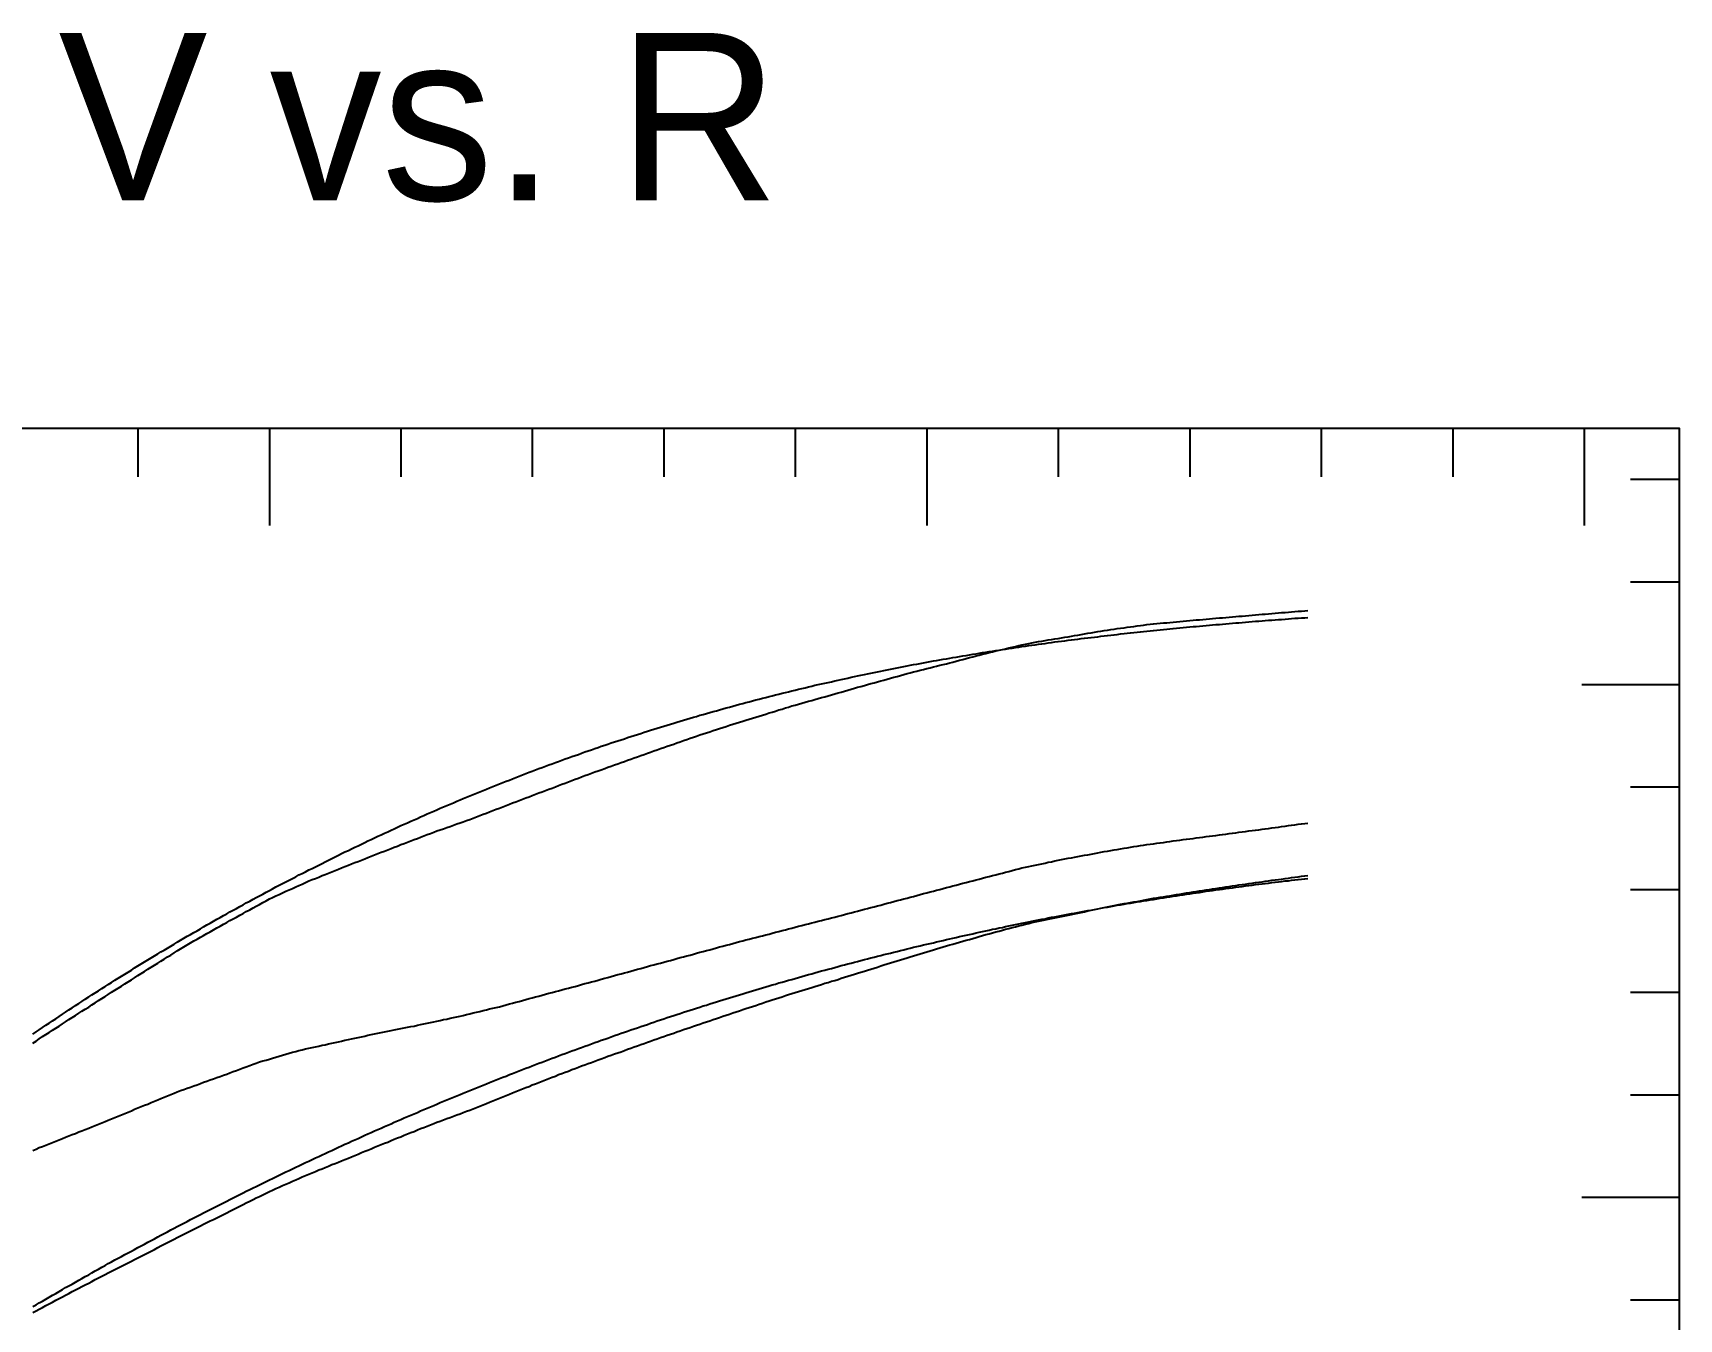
# Model space of a CAD drawing. Extents: x -35 to 179, y -35 to 144.
# Drawn here: x 70.9 to 179.2, y 59.5 to 144.1 of the extents above; entities that cross this region are included whole.
import ezdxf

# ---------------------------------------------------------------- set-up
doc = ezdxf.new("R2010")
doc.units = 0

msp = doc.modelspace()

# ---------------------------------------------------------------- linework, layer by layer
at = {"color": 0}
for p, q in [((77.83, 118.08), (77.83, 114.88)), ((86.48, 118.08), (86.48, 111.68)), ((95.12, 118.08), (95.12, 114.88)), ((103.77, 118.08), (103.77, 114.88)), ((112.42, 118.08), (112.42, 114.88)), ((121.07, 118.08), (121.07, 114.88)), ((129.71, 118.08), (129.71, 111.68)), ((138.36, 118.08), (138.36, 114.88)), ((147.01, 118.08), (147.01, 114.88)), ((155.66, 118.08), (155.66, 114.88)), ((164.31, 118.08), (164.31, 114.88)), ((172.95, 118.08), (172.95, 111.68)), ((179.2, 114.71), (176, 114.71)), ((179.2, 107.96), (176, 107.96)), ((179.2, 101.21), (172.8, 101.21)), ((179.2, 94.47), (176, 94.47)), ((179.2, 87.72), (176, 87.72)), ((179.2, 80.97), (176, 80.97)), ((179.2, 74.22), (176, 74.22)), ((179.2, 67.48), (172.8, 67.48)), ((179.2, 60.73), (176, 60.73))]:
    msp.add_line(p, q, dxfattribs=at)
msp.add_lwpolyline([(0, 0), (0, 118.08), (179.2, 118.08), (179.2, 0)], close=True, dxfattribs=at)
at = {"color": 4}
for points in [[(70.91, 77.63), (71.13, 77.77), (71.34, 77.91), (71.56, 78.06), (71.78, 78.2), (71.99, 78.34), (72.21, 78.48), (72.42, 78.62), (72.64, 78.76), (72.86, 78.9), (73.07, 79.04), (73.29, 79.18), (73.5, 79.31), (73.72, 79.46), (73.94, 79.6), (74.15, 79.74), (74.37, 79.87), (74.59, 80.01), (74.8, 80.16), (75.02, 80.29), (75.23, 80.43), (75.45, 80.57), (75.67, 80.7), (75.88, 80.84), (76.1, 80.98), (76.32, 81.12), (76.53, 81.25), (76.75, 81.39), (76.96, 81.53), (77.18, 81.67), (77.4, 81.8), (77.61, 81.94), (77.83, 82.08), (78.05, 82.21), (78.26, 82.35), (78.48, 82.49), (78.69, 82.62), (78.91, 82.76), (79.13, 82.89), (79.34, 83.03), (79.56, 83.16), (79.77, 83.3), (79.99, 83.43), (80.21, 83.57), (80.42, 83.7), (80.64, 83.83), (80.86, 83.97), (81.07, 84.1), (81.29, 84.23), (81.5, 84.36), (81.72, 84.48), (81.94, 84.6), (82.15, 84.72), (82.37, 84.85), (82.59, 84.96), (82.8, 85.09), (83.02, 85.21), (83.23, 85.33), (83.45, 85.45), (83.67, 85.57), (83.88, 85.69), (84.1, 85.81), (84.31, 85.93), (84.53, 86.05), (84.75, 86.17), (84.96, 86.29), (85.18, 86.41), (85.4, 86.53), (85.61, 86.64), (85.83, 86.76), (86.04, 86.88), (86.26, 87), (86.48, 87.12), (86.69, 87.22), (86.91, 87.32), (87.13, 87.42), (87.34, 87.52), (87.56, 87.62), (87.77, 87.71), (87.99, 87.81), (88.21, 87.91), (88.42, 88.01), (88.64, 88.1), (88.85, 88.2), (89.07, 88.3), (89.29, 88.39), (89.5, 88.47), (89.72, 88.56), (89.94, 88.65), (90.15, 88.73), (90.37, 88.82), (90.58, 88.91), (90.8, 89), (91.02, 89.08), (91.23, 89.17), (91.45, 89.25), (91.67, 89.33), (91.88, 89.42), (92.1, 89.51), (92.31, 89.59), (92.53, 89.68), (92.75, 89.76), (92.96, 89.85), (93.18, 89.93), (93.39, 90.02), (93.61, 90.1), (93.83, 90.19), (94.04, 90.27), (94.26, 90.35), (94.48, 90.44), (94.69, 90.52), (94.91, 90.6), (95.12, 90.69), (95.34, 90.77), (95.56, 90.85), (95.77, 90.94), (95.99, 91.02), (96.21, 91.1), (96.42, 91.18), (96.64, 91.27), (96.85, 91.35), (97.07, 91.43), (97.29, 91.51), (97.5, 91.59), (97.72, 91.66), (97.93, 91.74), (98.15, 91.82), (98.37, 91.89), (98.58, 91.97), (98.8, 92.05), (99.02, 92.13), (99.23, 92.2), (99.45, 92.28), (99.66, 92.35), (99.88, 92.43), (100.1, 92.52), (100.31, 92.6), (100.53, 92.69), (100.75, 92.77), (100.96, 92.85), (101.18, 92.94), (101.39, 93.02), (101.61, 93.1), (101.83, 93.18), (102.04, 93.27), (102.26, 93.35), (102.47, 93.43), (102.69, 93.51), (102.91, 93.6), (103.12, 93.68), (103.34, 93.76), (103.56, 93.84), (103.77, 93.92), (103.99, 94.01), (104.2, 94.09), (104.42, 94.17), (104.64, 94.25), (104.85, 94.33), (105.07, 94.41), (105.29, 94.49), (105.5, 94.58), (105.72, 94.66), (105.93, 94.74), (106.15, 94.82), (106.37, 94.91), (106.58, 94.99), (106.8, 95.07), (107.01, 95.15), (107.23, 95.23), (107.45, 95.31), (107.66, 95.39), (107.88, 95.47), (108.1, 95.55), (108.31, 95.62), (108.53, 95.7), (108.74, 95.78), (108.96, 95.86), (109.18, 95.93), (109.39, 96.01), (109.61, 96.09), (109.83, 96.16), (110.04, 96.24), (110.26, 96.31), (110.47, 96.39), (110.69, 96.47), (110.91, 96.55), (111.12, 96.63), (111.34, 96.7), (111.55, 96.78), (111.77, 96.86), (111.99, 96.93), (112.2, 97.01), (112.42, 97.09), (112.64, 97.16), (112.85, 97.24), (113.07, 97.31), (113.28, 97.39), (113.5, 97.46), (113.72, 97.54), (113.93, 97.61), (114.15, 97.69), (114.37, 97.76), (114.58, 97.83), (114.8, 97.91), (115.01, 97.98), (115.23, 98.05), (115.45, 98.12), (115.66, 98.2), (115.88, 98.26), (116.09, 98.33), (116.31, 98.4), (116.53, 98.47), (116.74, 98.54), (116.96, 98.61), (117.18, 98.68), (117.39, 98.74), (117.61, 98.81), (117.82, 98.88), (118.04, 98.95), (118.26, 99.01), (118.47, 99.08), (118.69, 99.15), (118.91, 99.21), (119.12, 99.28), (119.34, 99.35), (119.55, 99.41), (119.77, 99.48), (119.99, 99.55), (120.2, 99.61), (120.42, 99.68), (120.63, 99.74), (120.85, 99.81), (121.07, 99.87), (121.28, 99.93), (121.5, 99.99), (121.72, 100.06), (121.93, 100.12), (122.15, 100.18), (122.36, 100.24), (122.58, 100.3), (122.8, 100.36), (123.01, 100.42), (123.23, 100.48), (123.45, 100.54), (123.66, 100.61), (123.88, 100.67), (124.09, 100.73), (124.31, 100.79), (124.53, 100.85), (124.74, 100.92), (124.96, 100.98), (125.17, 101.04), (125.39, 101.1), (125.61, 101.16), (125.82, 101.22), (126.04, 101.28), (126.26, 101.34), (126.47, 101.4), (126.69, 101.46), (126.9, 101.52), (127.12, 101.58), (127.34, 101.64), (127.55, 101.7), (127.77, 101.76), (127.99, 101.82), (128.2, 101.88), (128.42, 101.94), (128.63, 102), (128.85, 102.06), (129.07, 102.11), (129.28, 102.16), (129.5, 102.22), (129.71, 102.27), (129.93, 102.33), (130.15, 102.38), (130.36, 102.43), (130.58, 102.49), (130.8, 102.54), (131.01, 102.59), (131.23, 102.65), (131.44, 102.7), (131.66, 102.76), (131.88, 102.82), (132.09, 102.87), (132.31, 102.93), (132.53, 102.99), (132.74, 103.04), (132.96, 103.1), (133.17, 103.16), (133.39, 103.21), (133.61, 103.27), (133.82, 103.33), (134.04, 103.38), (134.25, 103.43), (134.47, 103.48), (134.69, 103.53), (134.9, 103.58), (135.12, 103.63), (135.34, 103.68), (135.55, 103.73), (135.77, 103.78), (135.98, 103.83), (136.2, 103.87), (136.42, 103.92), (136.63, 103.97), (136.85, 104.01), (137.07, 104.05), (137.28, 104.08), (137.5, 104.12), (137.71, 104.16), (137.93, 104.19), (138.15, 104.23), (138.36, 104.26), (138.58, 104.3), (138.79, 104.33), (139.01, 104.37), (139.23, 104.4), (139.44, 104.44), (139.66, 104.48), (139.88, 104.51), (140.09, 104.55), (140.31, 104.59), (140.52, 104.62), (140.74, 104.66), (140.96, 104.7), (141.17, 104.73), (141.39, 104.77), (141.61, 104.8), (141.82, 104.84), (142.04, 104.87), (142.25, 104.9), (142.47, 104.93), (142.69, 104.96), (142.9, 104.99), (143.12, 105.02), (143.33, 105.05), (143.55, 105.08), (143.77, 105.1), (143.98, 105.13), (144.2, 105.16), (144.42, 105.19), (144.63, 105.22), (144.85, 105.23), (145.06, 105.25), (145.28, 105.27), (145.5, 105.29), (145.71, 105.31), (145.93, 105.33), (146.15, 105.35), (146.36, 105.37), (146.58, 105.39), (146.79, 105.41), (147.01, 105.43), (147.23, 105.45), (147.44, 105.47), (147.66, 105.48), (147.87, 105.5), (148.09, 105.52), (148.31, 105.54), (148.52, 105.56), (148.74, 105.58), (148.96, 105.6), (149.17, 105.61), (149.39, 105.63), (149.6, 105.65), (149.82, 105.67), (150.04, 105.69), (150.25, 105.71), (150.47, 105.72), (150.69, 105.74), (150.9, 105.76), (151.12, 105.78), (151.33, 105.8), (151.55, 105.82), (151.77, 105.84), (151.98, 105.86), (152.2, 105.88), (152.41, 105.89), (152.63, 105.91), (152.85, 105.93), (153.06, 105.95), (153.28, 105.97), (153.5, 105.98), (153.71, 106), (153.93, 106.02), (154.14, 106.04), (154.36, 106.05), (154.58, 106.07), (154.79, 106.09)], [(70.91, 59.91), (71.13, 60.02), (71.34, 60.14), (71.56, 60.25), (71.78, 60.37), (71.99, 60.49), (72.21, 60.6), (72.42, 60.72), (72.64, 60.83), (72.86, 60.94), (73.07, 61.06), (73.29, 61.17), (73.5, 61.29), (73.72, 61.4), (73.94, 61.51), (74.15, 61.63), (74.37, 61.74), (74.59, 61.85), (74.8, 61.96), (75.02, 62.08), (75.23, 62.19), (75.45, 62.3), (75.67, 62.41), (75.88, 62.52), (76.1, 62.63), (76.32, 62.75), (76.53, 62.86), (76.75, 62.97), (76.96, 63.08), (77.18, 63.19), (77.4, 63.3), (77.61, 63.41), (77.83, 63.52), (78.05, 63.63), (78.26, 63.74), (78.48, 63.85), (78.69, 63.96), (78.91, 64.07), (79.13, 64.18), (79.34, 64.3), (79.56, 64.41), (79.77, 64.52), (79.99, 64.63), (80.21, 64.74), (80.42, 64.85), (80.64, 64.95), (80.86, 65.06), (81.07, 65.17), (81.29, 65.28), (81.5, 65.39), (81.72, 65.5), (81.94, 65.61), (82.15, 65.72), (82.37, 65.83), (82.59, 65.94), (82.8, 66.04), (83.02, 66.15), (83.23, 66.26), (83.45, 66.37), (83.67, 66.47), (83.88, 66.58), (84.1, 66.69), (84.31, 66.8), (84.53, 66.91), (84.75, 67.02), (84.96, 67.12), (85.18, 67.23), (85.4, 67.34), (85.61, 67.45), (85.83, 67.55), (86.04, 67.66), (86.26, 67.77), (86.48, 67.87), (86.69, 67.97), (86.91, 68.07), (87.13, 68.16), (87.34, 68.26), (87.56, 68.36), (87.77, 68.45), (87.99, 68.55), (88.21, 68.64), (88.42, 68.73), (88.64, 68.83), (88.85, 68.92), (89.07, 69.02), (89.29, 69.11), (89.5, 69.2), (89.72, 69.29), (89.94, 69.37), (90.15, 69.46), (90.37, 69.55), (90.58, 69.64), (90.8, 69.72), (91.02, 69.81), (91.23, 69.9), (91.45, 69.99), (91.67, 70.07), (91.88, 70.16), (92.1, 70.25), (92.31, 70.34), (92.53, 70.43), (92.75, 70.52), (92.96, 70.6), (93.18, 70.69), (93.39, 70.78), (93.61, 70.87), (93.83, 70.96), (94.04, 71.05), (94.26, 71.13), (94.48, 71.22), (94.69, 71.31), (94.91, 71.4), (95.12, 71.48), (95.34, 71.57), (95.56, 71.66), (95.77, 71.75), (95.99, 71.83), (96.21, 71.92), (96.42, 72.01), (96.64, 72.09), (96.85, 72.18), (97.07, 72.27), (97.29, 72.35), (97.5, 72.43), (97.72, 72.51), (97.93, 72.59), (98.15, 72.67), (98.37, 72.75), (98.58, 72.83), (98.8, 72.91), (99.02, 72.99), (99.23, 73.07), (99.45, 73.15), (99.66, 73.23), (99.88, 73.32), (100.1, 73.41), (100.31, 73.49), (100.53, 73.58), (100.75, 73.67), (100.96, 73.76), (101.18, 73.84), (101.39, 73.93), (101.61, 74.02), (101.83, 74.1), (102.04, 74.19), (102.26, 74.27), (102.47, 74.36), (102.69, 74.45), (102.91, 74.53), (103.12, 74.62), (103.34, 74.71), (103.56, 74.79), (103.77, 74.88), (103.99, 74.96), (104.2, 75.05), (104.42, 75.14), (104.64, 75.22), (104.85, 75.3), (105.07, 75.39), (105.29, 75.47), (105.5, 75.56), (105.72, 75.64), (105.93, 75.72), (106.15, 75.8), (106.37, 75.89), (106.58, 75.97), (106.8, 76.05), (107.01, 76.13), (107.23, 76.21), (107.45, 76.29), (107.66, 76.37), (107.88, 76.45), (108.1, 76.53), (108.31, 76.61), (108.53, 76.69), (108.74, 76.77), (108.96, 76.84), (109.18, 76.92), (109.39, 77), (109.61, 77.07), (109.83, 77.15), (110.04, 77.23), (110.26, 77.31), (110.47, 77.38), (110.69, 77.46), (110.91, 77.54), (111.12, 77.61), (111.34, 77.69), (111.55, 77.77), (111.77, 77.84), (111.99, 77.92), (112.2, 78), (112.42, 78.07), (112.64, 78.15), (112.85, 78.22), (113.07, 78.3), (113.28, 78.37), (113.5, 78.45), (113.72, 78.52), (113.93, 78.6), (114.15, 78.67), (114.37, 78.75), (114.58, 78.82), (114.8, 78.89), (115.01, 78.97), (115.23, 79.04), (115.45, 79.11), (115.66, 79.19), (115.88, 79.26), (116.09, 79.33), (116.31, 79.41), (116.53, 79.48), (116.74, 79.55), (116.96, 79.62), (117.18, 79.69), (117.39, 79.76), (117.61, 79.84), (117.82, 79.91), (118.04, 79.98), (118.26, 80.05), (118.47, 80.12), (118.69, 80.19), (118.91, 80.26), (119.12, 80.34), (119.34, 80.41), (119.55, 80.48), (119.77, 80.55), (119.99, 80.62), (120.2, 80.69), (120.42, 80.76), (120.63, 80.83), (120.85, 80.9), (121.07, 80.97), (121.28, 81.03), (121.5, 81.1), (121.72, 81.17), (121.93, 81.23), (122.15, 81.3), (122.36, 81.37), (122.58, 81.43), (122.8, 81.5), (123.01, 81.57), (123.23, 81.63), (123.45, 81.7), (123.66, 81.76), (123.88, 81.83), (124.09, 81.9), (124.31, 81.97), (124.53, 82.04), (124.74, 82.1), (124.96, 82.17), (125.17, 82.24), (125.39, 82.31), (125.61, 82.37), (125.82, 82.44), (126.04, 82.51), (126.26, 82.57), (126.47, 82.64), (126.69, 82.71), (126.9, 82.78), (127.12, 82.84), (127.34, 82.91), (127.55, 82.98), (127.77, 83.05), (127.99, 83.11), (128.2, 83.18), (128.42, 83.25), (128.63, 83.31), (128.85, 83.38), (129.07, 83.44), (129.28, 83.51), (129.5, 83.57), (129.71, 83.64), (129.93, 83.7), (130.15, 83.77), (130.36, 83.83), (130.58, 83.9), (130.8, 83.96), (131.01, 84.03), (131.23, 84.09), (131.44, 84.15), (131.66, 84.22), (131.88, 84.28), (132.09, 84.34), (132.31, 84.4), (132.53, 84.46), (132.74, 84.52), (132.96, 84.59), (133.17, 84.65), (133.39, 84.71), (133.61, 84.77), (133.82, 84.83), (134.04, 84.89), (134.25, 84.95), (134.47, 85), (134.69, 85.06), (134.9, 85.12), (135.12, 85.18), (135.34, 85.23), (135.55, 85.29), (135.77, 85.35), (135.98, 85.4), (136.2, 85.46), (136.42, 85.51), (136.63, 85.57), (136.85, 85.62), (137.07, 85.66), (137.28, 85.71), (137.5, 85.75), (137.71, 85.79), (137.93, 85.84), (138.15, 85.88), (138.36, 85.92), (138.58, 85.97), (138.79, 86.01), (139.01, 86.05), (139.23, 86.1), (139.44, 86.14), (139.66, 86.19), (139.88, 86.23), (140.09, 86.28), (140.31, 86.33), (140.52, 86.37), (140.74, 86.42), (140.96, 86.46), (141.17, 86.51), (141.39, 86.55), (141.61, 86.6), (141.82, 86.64), (142.04, 86.69), (142.25, 86.73), (142.47, 86.77), (142.69, 86.81), (142.9, 86.85), (143.12, 86.89), (143.33, 86.92), (143.55, 86.96), (143.77, 87), (143.98, 87.04), (144.2, 87.08), (144.42, 87.12), (144.63, 87.16), (144.85, 87.19), (145.06, 87.23), (145.28, 87.26), (145.5, 87.3), (145.71, 87.33), (145.93, 87.37), (146.15, 87.4), (146.36, 87.44), (146.58, 87.47), (146.79, 87.51), (147.01, 87.54), (147.23, 87.58), (147.44, 87.61), (147.66, 87.65), (147.87, 87.68), (148.09, 87.71), (148.31, 87.75), (148.52, 87.78), (148.74, 87.81), (148.96, 87.84), (149.17, 87.88), (149.39, 87.91), (149.6, 87.94), (149.82, 87.97), (150.04, 88.01), (150.25, 88.04), (150.47, 88.07), (150.69, 88.1), (150.9, 88.13), (151.12, 88.16), (151.33, 88.19), (151.55, 88.22), (151.77, 88.25), (151.98, 88.28), (152.2, 88.32), (152.41, 88.35), (152.63, 88.37), (152.85, 88.4), (153.06, 88.43), (153.28, 88.46), (153.5, 88.49), (153.71, 88.52), (153.93, 88.55), (154.14, 88.58), (154.36, 88.61), (154.58, 88.64), (154.79, 88.66)]]:
    msp.add_lwpolyline(points, dxfattribs=at)
at = {"color": 3}
for points in [[(70.91, 78.22), (71.13, 78.37), (71.34, 78.51), (71.56, 78.66), (71.78, 78.81), (71.99, 78.95), (72.21, 79.1), (72.42, 79.24), (72.64, 79.39), (72.86, 79.53), (73.07, 79.67), (73.29, 79.82), (73.5, 79.96), (73.72, 80.1), (73.94, 80.25), (74.15, 80.38), (74.37, 80.52), (74.59, 80.67), (74.8, 80.81), (75.02, 80.94), (75.23, 81.08), (75.45, 81.22), (75.67, 81.36), (75.88, 81.5), (76.1, 81.63), (76.32, 81.77), (76.53, 81.9), (76.75, 82.04), (76.96, 82.18), (77.18, 82.31), (77.4, 82.44), (77.61, 82.58), (77.83, 82.72), (78.05, 82.84), (78.26, 82.98), (78.48, 83.11), (78.69, 83.24), (78.91, 83.37), (79.13, 83.5), (79.34, 83.64), (79.56, 83.76), (79.77, 83.89), (79.99, 84.02), (80.21, 84.15), (80.42, 84.27), (80.64, 84.4), (80.86, 84.53), (81.07, 84.66), (81.29, 84.78), (81.5, 84.91), (81.72, 85.03), (81.94, 85.16), (82.15, 85.28), (82.37, 85.41), (82.59, 85.53), (82.8, 85.65), (83.02, 85.78), (83.23, 85.9), (83.45, 86.02), (83.67, 86.14), (83.88, 86.26), (84.1, 86.38), (84.31, 86.5), (84.53, 86.62), (84.75, 86.74), (84.96, 86.86), (85.18, 86.98), (85.4, 87.1), (85.61, 87.21), (85.83, 87.33), (86.04, 87.44), (86.26, 87.56), (86.48, 87.67), (86.69, 87.79), (86.91, 87.91), (87.13, 88.02), (87.34, 88.13), (87.56, 88.25), (87.77, 88.36), (87.99, 88.47), (88.21, 88.58), (88.42, 88.7), (88.64, 88.8), (88.85, 88.91), (89.07, 89.03), (89.29, 89.13), (89.5, 89.24), (89.72, 89.35), (89.94, 89.46), (90.15, 89.57), (90.37, 89.68), (90.58, 89.78), (90.8, 89.89), (91.02, 90), (91.23, 90.1), (91.45, 90.21), (91.67, 90.31), (91.88, 90.42), (92.1, 90.52), (92.31, 90.62), (92.53, 90.73), (92.75, 90.83), (92.96, 90.94), (93.18, 91.03), (93.39, 91.14), (93.61, 91.24), (93.83, 91.34), (94.04, 91.44), (94.26, 91.54), (94.48, 91.64), (94.69, 91.74), (94.91, 91.84), (95.12, 91.94), (95.34, 92.03), (95.56, 92.13), (95.77, 92.23), (95.99, 92.33), (96.21, 92.42), (96.42, 92.52), (96.64, 92.61), (96.85, 92.71), (97.07, 92.8), (97.29, 92.89), (97.5, 92.99), (97.72, 93.08), (97.93, 93.17), (98.15, 93.27), (98.37, 93.36), (98.58, 93.45), (98.8, 93.54), (99.02, 93.63), (99.23, 93.72), (99.45, 93.81), (99.66, 93.9), (99.88, 93.99), (100.1, 94.08), (100.31, 94.17), (100.53, 94.26), (100.75, 94.34), (100.96, 94.43), (101.18, 94.52), (101.39, 94.6), (101.61, 94.69), (101.83, 94.78), (102.04, 94.86), (102.26, 94.94), (102.47, 95.03), (102.69, 95.11), (102.91, 95.2), (103.12, 95.28), (103.34, 95.36), (103.56, 95.45), (103.77, 95.53), (103.99, 95.61), (104.2, 95.69), (104.42, 95.77), (104.64, 95.85), (104.85, 95.93), (105.07, 96.01), (105.29, 96.09), (105.5, 96.17), (105.72, 96.25), (105.93, 96.33), (106.15, 96.4), (106.37, 96.48), (106.58, 96.56), (106.8, 96.63), (107.01, 96.71), (107.23, 96.79), (107.45, 96.86), (107.66, 96.93), (107.88, 97.01), (108.1, 97.09), (108.31, 97.16), (108.53, 97.23), (108.74, 97.3), (108.96, 97.38), (109.18, 97.45), (109.39, 97.52), (109.61, 97.59), (109.83, 97.66), (110.04, 97.73), (110.26, 97.81), (110.47, 97.87), (110.69, 97.94), (110.91, 98.01), (111.12, 98.08), (111.34, 98.15), (111.55, 98.22), (111.77, 98.29), (111.99, 98.35), (112.2, 98.42), (112.42, 98.49), (112.64, 98.56), (112.85, 98.62), (113.07, 98.68), (113.28, 98.75), (113.5, 98.82), (113.72, 98.88), (113.93, 98.94), (114.15, 99.01), (114.37, 99.07), (114.58, 99.13), (114.8, 99.2), (115.01, 99.26), (115.23, 99.32), (115.45, 99.38), (115.66, 99.44), (115.88, 99.5), (116.09, 99.56), (116.31, 99.62), (116.53, 99.68), (116.74, 99.74), (116.96, 99.8), (117.18, 99.86), (117.39, 99.92), (117.61, 99.98), (117.82, 100.04), (118.04, 100.09), (118.26, 100.15), (118.47, 100.21), (118.69, 100.26), (118.91, 100.32), (119.12, 100.37), (119.34, 100.43), (119.55, 100.48), (119.77, 100.54), (119.99, 100.59), (120.2, 100.65), (120.42, 100.7), (120.63, 100.75), (120.85, 100.81), (121.07, 100.86), (121.28, 100.91), (121.5, 100.96), (121.72, 101.01), (121.93, 101.06), (122.15, 101.11), (122.36, 101.17), (122.58, 101.22), (122.8, 101.26), (123.01, 101.31), (123.23, 101.36), (123.45, 101.41), (123.66, 101.46), (123.88, 101.51), (124.09, 101.56), (124.31, 101.6), (124.53, 101.65), (124.74, 101.7), (124.96, 101.74), (125.17, 101.79), (125.39, 101.84), (125.61, 101.88), (125.82, 101.93), (126.04, 101.97), (126.26, 102.02), (126.47, 102.06), (126.69, 102.11), (126.9, 102.15), (127.12, 102.19), (127.34, 102.24), (127.55, 102.28), (127.77, 102.32), (127.99, 102.36), (128.2, 102.4), (128.42, 102.45), (128.63, 102.49), (128.85, 102.53), (129.07, 102.57), (129.28, 102.61), (129.5, 102.65), (129.71, 102.69), (129.93, 102.73), (130.15, 102.77), (130.36, 102.81), (130.58, 102.85), (130.8, 102.88), (131.01, 102.92), (131.23, 102.96), (131.44, 103), (131.66, 103.03), (131.88, 103.07), (132.09, 103.11), (132.31, 103.14), (132.53, 103.18), (132.74, 103.21), (132.96, 103.25), (133.17, 103.28), (133.39, 103.32), (133.61, 103.35), (133.82, 103.39), (134.04, 103.42), (134.25, 103.46), (134.47, 103.49), (134.69, 103.52), (134.9, 103.55), (135.12, 103.59), (135.34, 103.62), (135.55, 103.65), (135.77, 103.68), (135.98, 103.72), (136.2, 103.75), (136.42, 103.78), (136.63, 103.81), (136.85, 103.84), (137.07, 103.87), (137.28, 103.9), (137.5, 103.93), (137.71, 103.96), (137.93, 103.99), (138.15, 104.02), (138.36, 104.05), (138.58, 104.07), (138.79, 104.1), (139.01, 104.13), (139.23, 104.16), (139.44, 104.18), (139.66, 104.21), (139.88, 104.24), (140.09, 104.27), (140.31, 104.29), (140.52, 104.32), (140.74, 104.34), (140.96, 104.37), (141.17, 104.4), (141.39, 104.42), (141.61, 104.45), (141.82, 104.47), (142.04, 104.5), (142.25, 104.52), (142.47, 104.55), (142.69, 104.57), (142.9, 104.59), (143.12, 104.62), (143.33, 104.64), (143.55, 104.66), (143.77, 104.69), (143.98, 104.71), (144.2, 104.73), (144.42, 104.75), (144.63, 104.78), (144.85, 104.8), (145.06, 104.82), (145.28, 104.84), (145.5, 104.86), (145.71, 104.88), (145.93, 104.91), (146.15, 104.93), (146.36, 104.95), (146.58, 104.97), (146.79, 104.99), (147.01, 105.01), (147.23, 105.03), (147.44, 105.05), (147.66, 105.07), (147.87, 105.09), (148.09, 105.11), (148.31, 105.12), (148.52, 105.14), (148.74, 105.16), (148.96, 105.18), (149.17, 105.2), (149.39, 105.22), (149.6, 105.24), (149.82, 105.25), (150.04, 105.27), (150.25, 105.29), (150.47, 105.31), (150.69, 105.33), (150.9, 105.34), (151.12, 105.36), (151.33, 105.38), (151.55, 105.4), (151.77, 105.41), (151.98, 105.43), (152.2, 105.45), (152.41, 105.46), (152.63, 105.48), (152.85, 105.5), (153.06, 105.51), (153.28, 105.53), (153.5, 105.55), (153.71, 105.56), (153.93, 105.58), (154.14, 105.59), (154.36, 105.61), (154.58, 105.62), (154.79, 105.64)], [(70.91, 60.3), (71.13, 60.42), (71.34, 60.55), (71.56, 60.67), (71.78, 60.8), (71.99, 60.92), (72.21, 61.05), (72.42, 61.17), (72.64, 61.3), (72.86, 61.42), (73.07, 61.55), (73.29, 61.67), (73.5, 61.79), (73.72, 61.92), (73.94, 62.04), (74.15, 62.16), (74.37, 62.28), (74.59, 62.4), (74.8, 62.52), (75.02, 62.65), (75.23, 62.77), (75.45, 62.89), (75.67, 63.01), (75.88, 63.13), (76.1, 63.25), (76.32, 63.37), (76.53, 63.48), (76.75, 63.6), (76.96, 63.72), (77.18, 63.84), (77.4, 63.96), (77.61, 64.07), (77.83, 64.19), (78.05, 64.31), (78.26, 64.42), (78.48, 64.54), (78.69, 64.66), (78.91, 64.77), (79.13, 64.89), (79.34, 65), (79.56, 65.12), (79.77, 65.23), (79.99, 65.35), (80.21, 65.46), (80.42, 65.57), (80.64, 65.69), (80.86, 65.8), (81.07, 65.91), (81.29, 66.03), (81.5, 66.14), (81.72, 66.25), (81.94, 66.36), (82.15, 66.47), (82.37, 66.58), (82.59, 66.69), (82.8, 66.8), (83.02, 66.91), (83.23, 67.02), (83.45, 67.13), (83.67, 67.24), (83.88, 67.35), (84.1, 67.46), (84.31, 67.57), (84.53, 67.68), (84.75, 67.78), (84.96, 67.89), (85.18, 68), (85.4, 68.11), (85.61, 68.21), (85.83, 68.32), (86.04, 68.42), (86.26, 68.53), (86.48, 68.64), (86.69, 68.74), (86.91, 68.85), (87.13, 68.95), (87.34, 69.05), (87.56, 69.16), (87.77, 69.26), (87.99, 69.37), (88.21, 69.47), (88.42, 69.57), (88.64, 69.67), (88.85, 69.78), (89.07, 69.88), (89.29, 69.98), (89.5, 70.08), (89.72, 70.18), (89.94, 70.28), (90.15, 70.38), (90.37, 70.48), (90.58, 70.58), (90.8, 70.68), (91.02, 70.78), (91.23, 70.88), (91.45, 70.98), (91.67, 71.08), (91.88, 71.18), (92.1, 71.27), (92.31, 71.37), (92.53, 71.47), (92.75, 71.57), (92.96, 71.66), (93.18, 71.76), (93.39, 71.86), (93.61, 71.95), (93.83, 72.05), (94.04, 72.14), (94.26, 72.24), (94.48, 72.33), (94.69, 72.43), (94.91, 72.52), (95.12, 72.62), (95.34, 72.71), (95.56, 72.8), (95.77, 72.9), (95.99, 72.99), (96.21, 73.08), (96.42, 73.17), (96.64, 73.27), (96.85, 73.36), (97.07, 73.45), (97.29, 73.54), (97.5, 73.63), (97.72, 73.72), (97.93, 73.81), (98.15, 73.9), (98.37, 73.99), (98.58, 74.08), (98.8, 74.17), (99.02, 74.26), (99.23, 74.35), (99.45, 74.44), (99.66, 74.52), (99.88, 74.61), (100.1, 74.7), (100.31, 74.79), (100.53, 74.87), (100.75, 74.96), (100.96, 75.05), (101.18, 75.13), (101.39, 75.22), (101.61, 75.3), (101.83, 75.39), (102.04, 75.47), (102.26, 75.56), (102.47, 75.64), (102.69, 75.73), (102.91, 75.81), (103.12, 75.9), (103.34, 75.98), (103.56, 76.06), (103.77, 76.15), (103.99, 76.23), (104.2, 76.31), (104.42, 76.39), (104.64, 76.47), (104.85, 76.56), (105.07, 76.64), (105.29, 76.72), (105.5, 76.8), (105.72, 76.88), (105.93, 76.96), (106.15, 77.04), (106.37, 77.12), (106.58, 77.2), (106.8, 77.28), (107.01, 77.35), (107.23, 77.43), (107.45, 77.51), (107.66, 77.59), (107.88, 77.67), (108.1, 77.74), (108.31, 77.82), (108.53, 77.9), (108.74, 77.97), (108.96, 78.05), (109.18, 78.13), (109.39, 78.2), (109.61, 78.28), (109.83, 78.35), (110.04, 78.43), (110.26, 78.5), (110.47, 78.58), (110.69, 78.65), (110.91, 78.72), (111.12, 78.8), (111.34, 78.87), (111.55, 78.94), (111.77, 79.02), (111.99, 79.09), (112.2, 79.16), (112.42, 79.23), (112.64, 79.31), (112.85, 79.38), (113.07, 79.45), (113.28, 79.52), (113.5, 79.59), (113.72, 79.66), (113.93, 79.73), (114.15, 79.8), (114.37, 79.87), (114.58, 79.94), (114.8, 80.01), (115.01, 80.08), (115.23, 80.14), (115.45, 80.21), (115.66, 80.28), (115.88, 80.35), (116.09, 80.42), (116.31, 80.48), (116.53, 80.55), (116.74, 80.62), (116.96, 80.68), (117.18, 80.75), (117.39, 80.82), (117.61, 80.88), (117.82, 80.95), (118.04, 81.01), (118.26, 81.08), (118.47, 81.14), (118.69, 81.2), (118.91, 81.27), (119.12, 81.33), (119.34, 81.4), (119.55, 81.46), (119.77, 81.52), (119.99, 81.59), (120.2, 81.65), (120.42, 81.71), (120.63, 81.77), (120.85, 81.83), (121.07, 81.89), (121.28, 81.96), (121.5, 82.02), (121.72, 82.08), (121.93, 82.14), (122.15, 82.2), (122.36, 82.26), (122.58, 82.32), (122.8, 82.38), (123.01, 82.44), (123.23, 82.49), (123.45, 82.55), (123.66, 82.61), (123.88, 82.67), (124.09, 82.73), (124.31, 82.79), (124.53, 82.84), (124.74, 82.9), (124.96, 82.96), (125.17, 83.01), (125.39, 83.07), (125.61, 83.13), (125.82, 83.18), (126.04, 83.24), (126.26, 83.29), (126.47, 83.35), (126.69, 83.4), (126.9, 83.46), (127.12, 83.51), (127.34, 83.56), (127.55, 83.62), (127.77, 83.67), (127.99, 83.72), (128.2, 83.78), (128.42, 83.83), (128.63, 83.88), (128.85, 83.94), (129.07, 83.99), (129.28, 84.04), (129.5, 84.09), (129.71, 84.14), (129.93, 84.19), (130.15, 84.24), (130.36, 84.29), (130.58, 84.34), (130.8, 84.39), (131.01, 84.44), (131.23, 84.49), (131.44, 84.54), (131.66, 84.59), (131.88, 84.64), (132.09, 84.69), (132.31, 84.74), (132.53, 84.79), (132.74, 84.83), (132.96, 84.88), (133.17, 84.93), (133.39, 84.98), (133.61, 85.02), (133.82, 85.07), (134.04, 85.12), (134.25, 85.16), (134.47, 85.21), (134.69, 85.25), (134.9, 85.3), (135.12, 85.34), (135.34, 85.39), (135.55, 85.43), (135.77, 85.48), (135.98, 85.52), (136.2, 85.56), (136.42, 85.61), (136.63, 85.65), (136.85, 85.7), (137.07, 85.74), (137.28, 85.78), (137.5, 85.82), (137.71, 85.87), (137.93, 85.91), (138.15, 85.95), (138.36, 85.99), (138.58, 86.03), (138.79, 86.07), (139.01, 86.11), (139.23, 86.15), (139.44, 86.19), (139.66, 86.23), (139.88, 86.27), (140.09, 86.31), (140.31, 86.35), (140.52, 86.39), (140.74, 86.43), (140.96, 86.47), (141.17, 86.51), (141.39, 86.55), (141.61, 86.58), (141.82, 86.62), (142.04, 86.66), (142.25, 86.7), (142.47, 86.73), (142.69, 86.77), (142.9, 86.81), (143.12, 86.84), (143.33, 86.88), (143.55, 86.92), (143.77, 86.95), (143.98, 86.99), (144.2, 87.02), (144.42, 87.06), (144.63, 87.09), (144.85, 87.13), (145.06, 87.16), (145.28, 87.19), (145.5, 87.23), (145.71, 87.26), (145.93, 87.3), (146.15, 87.33), (146.36, 87.36), (146.58, 87.39), (146.79, 87.43), (147.01, 87.46), (147.23, 87.49), (147.44, 87.52), (147.66, 87.55), (147.87, 87.59), (148.09, 87.62), (148.31, 87.65), (148.52, 87.68), (148.74, 87.71), (148.96, 87.74), (149.17, 87.77), (149.39, 87.8), (149.6, 87.83), (149.82, 87.86), (150.04, 87.89), (150.25, 87.91), (150.47, 87.94), (150.69, 87.97), (150.9, 88), (151.12, 88.03), (151.33, 88.06), (151.55, 88.08), (151.77, 88.11), (151.98, 88.14), (152.2, 88.16), (152.41, 88.19), (152.63, 88.22), (152.85, 88.24), (153.06, 88.27), (153.28, 88.3), (153.5, 88.32), (153.71, 88.35), (153.93, 88.37), (154.14, 88.4), (154.36, 88.42), (154.58, 88.45), (154.79, 88.47)]]:
    msp.add_lwpolyline(points, dxfattribs=at)
at = {"color": 6}
msp.add_lwpolyline([(70.91, 70.58), (71.13, 70.67), (71.34, 70.76), (71.56, 70.84), (71.78, 70.93), (71.99, 71.02), (72.21, 71.1), (72.42, 71.19), (72.64, 71.28), (72.86, 71.36), (73.07, 71.45), (73.29, 71.53), (73.5, 71.62), (73.72, 71.7), (73.94, 71.79), (74.15, 71.87), (74.37, 71.96), (74.59, 72.04), (74.8, 72.13), (75.02, 72.21), (75.23, 72.3), (75.45, 72.39), (75.67, 72.47), (75.88, 72.56), (76.1, 72.65), (76.32, 72.74), (76.53, 72.83), (76.75, 72.92), (76.96, 73.01), (77.18, 73.1), (77.4, 73.19), (77.61, 73.28), (77.83, 73.37), (78.05, 73.46), (78.26, 73.55), (78.48, 73.63), (78.69, 73.72), (78.91, 73.81), (79.13, 73.9), (79.34, 73.99), (79.56, 74.08), (79.77, 74.16), (79.99, 74.25), (80.21, 74.34), (80.42, 74.43), (80.64, 74.51), (80.86, 74.59), (81.07, 74.67), (81.29, 74.74), (81.5, 74.82), (81.72, 74.9), (81.94, 74.98), (82.15, 75.06), (82.37, 75.13), (82.59, 75.21), (82.8, 75.29), (83.02, 75.37), (83.23, 75.44), (83.45, 75.52), (83.67, 75.6), (83.88, 75.68), (84.1, 75.76), (84.31, 75.84), (84.53, 75.92), (84.75, 76), (84.96, 76.08), (85.18, 76.16), (85.4, 76.24), (85.61, 76.32), (85.83, 76.4), (86.04, 76.46), (86.26, 76.52), (86.48, 76.59), (86.69, 76.65), (86.91, 76.71), (87.13, 76.78), (87.34, 76.84), (87.56, 76.9), (87.77, 76.97), (87.99, 77.03), (88.21, 77.09), (88.42, 77.16), (88.64, 77.2), (88.85, 77.25), (89.07, 77.3), (89.29, 77.34), (89.5, 77.39), (89.72, 77.44), (89.94, 77.49), (90.15, 77.53), (90.37, 77.58), (90.58, 77.63), (90.8, 77.68), (91.02, 77.72), (91.23, 77.77), (91.45, 77.82), (91.67, 77.87), (91.88, 77.91), (92.1, 77.96), (92.31, 78.01), (92.53, 78.05), (92.75, 78.1), (92.96, 78.15), (93.18, 78.2), (93.39, 78.24), (93.61, 78.29), (93.83, 78.34), (94.04, 78.38), (94.26, 78.42), (94.48, 78.46), (94.69, 78.51), (94.91, 78.55), (95.12, 78.59), (95.34, 78.64), (95.56, 78.68), (95.77, 78.72), (95.99, 78.76), (96.21, 78.81), (96.42, 78.85), (96.64, 78.9), (96.85, 78.95), (97.07, 78.99), (97.29, 79.04), (97.5, 79.08), (97.72, 79.13), (97.93, 79.18), (98.15, 79.22), (98.37, 79.27), (98.58, 79.32), (98.8, 79.36), (99.02, 79.41), (99.23, 79.46), (99.45, 79.52), (99.66, 79.57), (99.88, 79.62), (100.1, 79.67), (100.31, 79.72), (100.53, 79.77), (100.75, 79.83), (100.96, 79.88), (101.18, 79.93), (101.39, 79.98), (101.61, 80.03), (101.83, 80.09), (102.04, 80.15), (102.26, 80.21), (102.47, 80.27), (102.69, 80.32), (102.91, 80.38), (103.12, 80.44), (103.34, 80.5), (103.56, 80.56), (103.77, 80.61), (103.99, 80.67), (104.2, 80.73), (104.42, 80.79), (104.64, 80.85), (104.85, 80.91), (105.07, 80.96), (105.29, 81.02), (105.5, 81.08), (105.72, 81.14), (105.93, 81.2), (106.15, 81.25), (106.37, 81.31), (106.58, 81.37), (106.8, 81.43), (107.01, 81.49), (107.23, 81.55), (107.45, 81.6), (107.66, 81.66), (107.88, 81.72), (108.1, 81.78), (108.31, 81.84), (108.53, 81.9), (108.74, 81.96), (108.96, 82.02), (109.18, 82.08), (109.39, 82.14), (109.61, 82.19), (109.83, 82.25), (110.04, 82.31), (110.26, 82.37), (110.47, 82.43), (110.69, 82.49), (110.91, 82.55), (111.12, 82.61), (111.34, 82.67), (111.55, 82.73), (111.77, 82.78), (111.99, 82.84), (112.2, 82.9), (112.42, 82.96), (112.64, 83.02), (112.85, 83.08), (113.07, 83.14), (113.28, 83.2), (113.5, 83.26), (113.72, 83.32), (113.93, 83.37), (114.15, 83.43), (114.37, 83.49), (114.58, 83.55), (114.8, 83.61), (115.01, 83.67), (115.23, 83.73), (115.45, 83.78), (115.66, 83.84), (115.88, 83.9), (116.09, 83.96), (116.31, 84.02), (116.53, 84.07), (116.74, 84.13), (116.96, 84.19), (117.18, 84.25), (117.39, 84.31), (117.61, 84.36), (117.82, 84.42), (118.04, 84.48), (118.26, 84.53), (118.47, 84.59), (118.69, 84.65), (118.91, 84.7), (119.12, 84.76), (119.34, 84.81), (119.55, 84.87), (119.77, 84.93), (119.99, 84.98), (120.2, 85.04), (120.42, 85.09), (120.63, 85.15), (120.85, 85.2), (121.07, 85.26), (121.28, 85.32), (121.5, 85.37), (121.72, 85.43), (121.93, 85.48), (122.15, 85.54), (122.36, 85.59), (122.58, 85.65), (122.8, 85.7), (123.01, 85.76), (123.23, 85.82), (123.45, 85.87), (123.66, 85.93), (123.88, 85.99), (124.09, 86.04), (124.31, 86.1), (124.53, 86.15), (124.74, 86.21), (124.96, 86.27), (125.17, 86.32), (125.39, 86.38), (125.61, 86.44), (125.82, 86.49), (126.04, 86.55), (126.26, 86.61), (126.47, 86.67), (126.69, 86.72), (126.9, 86.78), (127.12, 86.84), (127.34, 86.89), (127.55, 86.95), (127.77, 87.01), (127.99, 87.07), (128.2, 87.12), (128.42, 87.18), (128.63, 87.24), (128.85, 87.29), (129.07, 87.35), (129.28, 87.41), (129.5, 87.47), (129.71, 87.52), (129.93, 87.58), (130.15, 87.64), (130.36, 87.7), (130.58, 87.75), (130.8, 87.81), (131.01, 87.87), (131.23, 87.92), (131.44, 87.98), (131.66, 88.03), (131.88, 88.09), (132.09, 88.15), (132.31, 88.2), (132.53, 88.26), (132.74, 88.32), (132.96, 88.37), (133.17, 88.43), (133.39, 88.48), (133.61, 88.54), (133.82, 88.6), (134.04, 88.65), (134.25, 88.71), (134.47, 88.77), (134.69, 88.82), (134.9, 88.88), (135.12, 88.93), (135.34, 88.99), (135.55, 89.05), (135.77, 89.1), (135.98, 89.16), (136.2, 89.2), (136.42, 89.25), (136.63, 89.29), (136.85, 89.34), (137.07, 89.39), (137.28, 89.43), (137.5, 89.48), (137.71, 89.53), (137.93, 89.57), (138.15, 89.62), (138.36, 89.67), (138.58, 89.71), (138.79, 89.75), (139.01, 89.79), (139.23, 89.83), (139.44, 89.87), (139.66, 89.91), (139.88, 89.95), (140.09, 89.99), (140.31, 90.03), (140.52, 90.07), (140.74, 90.11), (140.96, 90.15), (141.17, 90.19), (141.39, 90.23), (141.61, 90.27), (141.82, 90.3), (142.04, 90.34), (142.25, 90.38), (142.47, 90.41), (142.69, 90.45), (142.9, 90.49), (143.12, 90.52), (143.33, 90.56), (143.55, 90.6), (143.77, 90.63), (143.98, 90.66), (144.2, 90.69), (144.42, 90.72), (144.63, 90.75), (144.85, 90.78), (145.06, 90.81), (145.28, 90.84), (145.5, 90.87), (145.71, 90.9), (145.93, 90.93), (146.15, 90.96), (146.36, 90.99), (146.58, 91.02), (146.79, 91.05), (147.01, 91.07), (147.23, 91.1), (147.44, 91.13), (147.66, 91.16), (147.87, 91.19), (148.09, 91.22), (148.31, 91.25), (148.52, 91.27), (148.74, 91.3), (148.96, 91.33), (149.17, 91.36), (149.39, 91.39), (149.6, 91.42), (149.82, 91.45), (150.04, 91.47), (150.25, 91.5), (150.47, 91.53), (150.69, 91.56), (150.9, 91.59), (151.12, 91.62), (151.33, 91.65), (151.55, 91.67), (151.77, 91.7), (151.98, 91.73), (152.2, 91.76), (152.41, 91.79), (152.63, 91.82), (152.85, 91.85), (153.06, 91.88), (153.28, 91.91), (153.5, 91.94), (153.71, 91.97), (153.93, 92), (154.14, 92.03), (154.36, 92.06), (154.58, 92.08), (154.79, 92.1)], dxfattribs=at)

# ---------------------------------------------------------------- texts
at = {"color": 0}
msp.add_text('V vs. R', height=11, dxfattribs=at).set_placement((72.6, 133.08))

doc.saveas('drawing.dxf')
